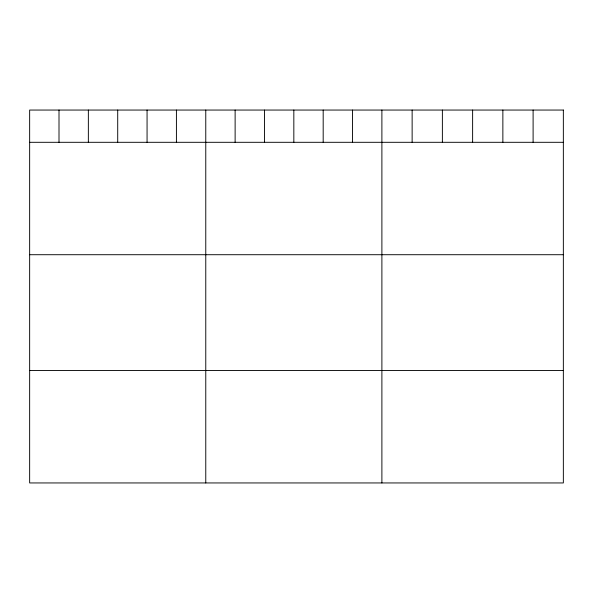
<?xml version="1.0" encoding="UTF-8"?>
<svg xmlns="http://www.w3.org/2000/svg" width="593" height="593" viewBox="0 0 593 593"><rect width="100%" height="100%" fill="white"/><g stroke="black" fill="none" stroke-linecap="round" stroke-linejoin="round"><path stroke-width="0.89" d="M29.65 142.305L563.35 142.305M29.65 254.716L563.35 254.716M29.65 370.536L563.35 370.536M533.107 110.053L533.107 142.305M502.864 110.053L502.864 142.305M472.621 110.053L472.621 142.305M442.378 110.053L442.378 142.305M412.135 110.053L412.135 142.305M381.892 110.053L381.892 482.947M352.538 110.053L352.538 142.305M323.185 110.053L323.185 142.305M293.831 110.053L293.831 142.305M264.478 110.053L264.478 142.305M235.124 110.053L235.124 142.305M205.771 110.053L205.771 482.947M176.417 110.053L176.417 142.305M147.064 110.053L147.064 142.305M117.71 110.053L117.71 142.305M88.357 110.053L88.357 142.305M59.003 110.053L59.003 142.305M563.35 110.053L29.65 110.053L29.65 482.947L563.35 482.947L563.35 110.053"/></g></svg>
